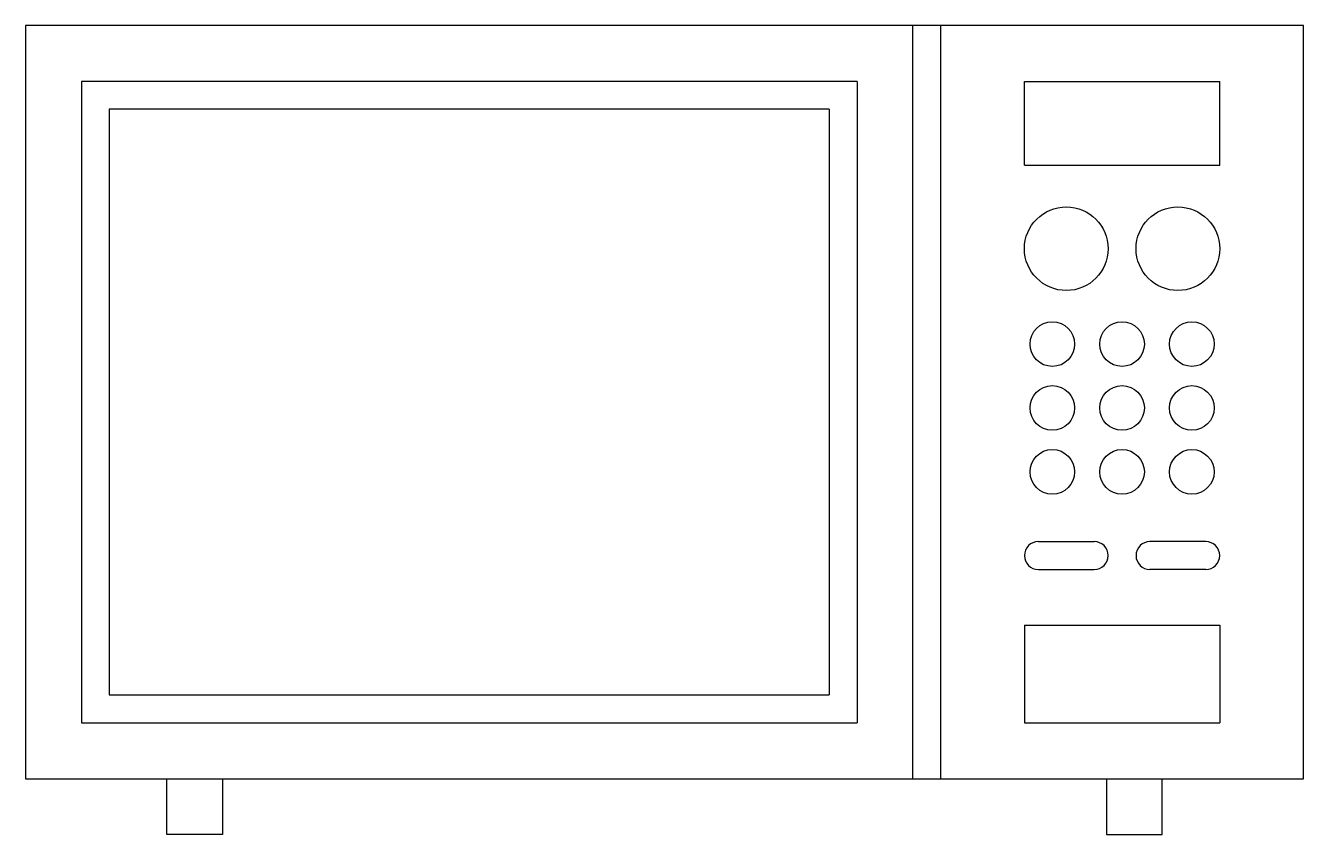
# Model space of a CAD drawing. Header units: millimetres. Extents: x -3018.954 to -3018.496, y 2859.288 to 2859.578.
import ezdxf

# ---------------------------------------------------------------- set-up
doc = ezdxf.new("R2010")
doc.units = ezdxf.units.MM
doc.header["$LTSCALE"] = 10
doc.layers.add('cozinha_eletros', color=2, linetype='Continuous')

msp = doc.modelspace()

# ---------------------------------------------------------------- linework, layer by layer
at = {"layer": 'cozinha_eletros'}
for p, q in [((-3018.95428, 2859.57768), (-3018.95428, 2859.30768)), ((-3018.49628, 2859.57768), (-3018.95428, 2859.57768)), ((-3018.63628, 2859.30768), (-3018.63628, 2859.57768)), ((-3018.62628, 2859.30768), (-3018.62628, 2859.57768)), ((-3018.49628, 2859.30768), (-3018.49628, 2859.57768)), ((-3018.95428, 2859.30768), (-3018.49628, 2859.30768))]:
    msp.add_line(p, q, dxfattribs=at)
at = {"layer": 'cozinha_eletros', "color": 1}
for p, q in [((-3018.93428, 2859.55768), (-3018.93428, 2859.32768)), ((-3018.65628, 2859.55768), (-3018.93428, 2859.55768)), ((-3018.65628, 2859.55768), (-3018.65628, 2859.32768)), ((-3018.59628, 2859.52768), (-3018.59628, 2859.55768)), ((-3018.59628, 2859.55768), (-3018.52628, 2859.55768)), ((-3018.52628, 2859.52768), (-3018.52628, 2859.55768)), ((-3018.92428, 2859.54768), (-3018.92428, 2859.33768)), ((-3018.66628, 2859.54768), (-3018.92428, 2859.54768)), ((-3018.66628, 2859.54768), (-3018.66628, 2859.33768)), ((-3018.59628, 2859.52768), (-3018.52628, 2859.52768)), ((-3018.59128, 2859.39268), (-3018.57128, 2859.39268)), ((-3018.53128, 2859.39268), (-3018.55128, 2859.39268)), ((-3018.59128, 2859.38268), (-3018.57128, 2859.38268)), ((-3018.53128, 2859.38268), (-3018.55128, 2859.38268)), ((-3018.59628, 2859.36268), (-3018.59628, 2859.32768)), ((-3018.59628, 2859.36268), (-3018.52628, 2859.36268)), ((-3018.52628, 2859.36268), (-3018.52628, 2859.32768)), ((-3018.92428, 2859.33768), (-3018.66628, 2859.33768)), ((-3018.93428, 2859.32768), (-3018.65628, 2859.32768)), ((-3018.59628, 2859.32768), (-3018.52628, 2859.32768))]:
    msp.add_line(p, q, dxfattribs=at)
at = {"layer": 'cozinha_eletros'}
for points in [[(-3018.8837, 2859.30768), (-3018.8837, 2859.28768), (-3018.9037, 2859.28768), (-3018.9037, 2859.30768)], [(-3018.56687, 2859.30768), (-3018.56687, 2859.28768), (-3018.54687, 2859.28768), (-3018.54687, 2859.30768)]]:
    msp.add_lwpolyline(points, dxfattribs=at)
at = {"layer": 'cozinha_eletros', "color": 1}
for centre, radius in [((-3018.58128, 2859.49768), 0.015), ((-3018.54128, 2859.49768), 0.015), ((-3018.58628, 2859.46347), 0.008), ((-3018.56128, 2859.46347), 0.008), ((-3018.53628, 2859.46347), 0.008), ((-3018.58628, 2859.44058), 0.008), ((-3018.56128, 2859.44058), 0.008), ((-3018.53628, 2859.44058), 0.008), ((-3018.58628, 2859.41768), 0.008), ((-3018.56128, 2859.41768), 0.008), ((-3018.53628, 2859.41768), 0.008)]:
    msp.add_circle(centre, radius, dxfattribs=at)
for centre, start, end in [((-3018.59128, 2859.38768), 90, 270), ((-3018.57128, 2859.38768), 270, 90), ((-3018.55128, 2859.38768), 90, 270), ((-3018.53128, 2859.38768), 270, 90)]:
    msp.add_arc(centre, 0.005, start, end, dxfattribs=at)

doc.saveas('drawing.dxf')
